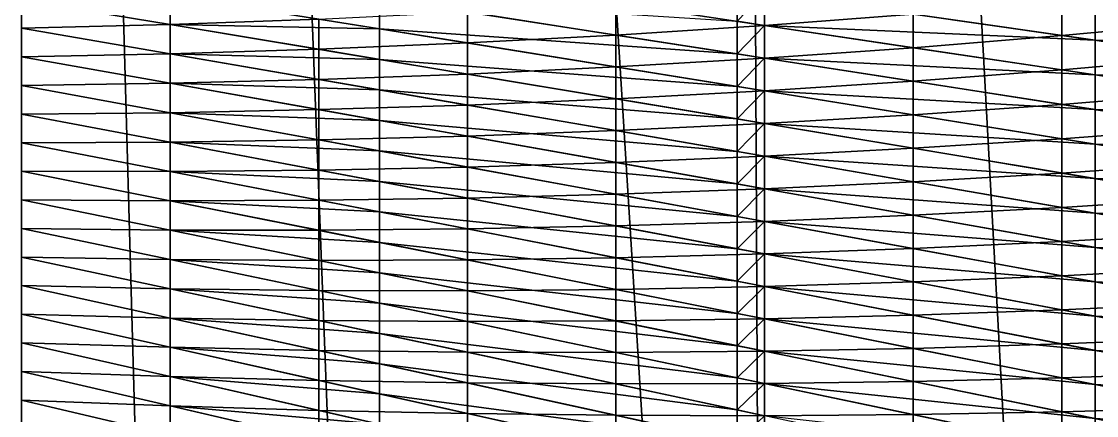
# Model space of a CAD drawing. Header units: metres. Extents: x -3 to 177, y -14 to 14.
# Drawn here: x -3.2 to -0.307, y -3.827 to -2.766 of the extents above; entities that cross this region are included whole.
import ezdxf

# ---------------------------------------------------------------- set-up
doc = ezdxf.new("R2010")
doc.units = ezdxf.units.M
doc.layers.add('AFT_PEAK', color=7, linetype='Continuous', true_color=0x74a6a7)
doc.layers.add('HULL', color=7, linetype='Continuous', true_color=0x528ba5)

msp = doc.modelspace()

# ---------------------------------------------------------------- linework, layer by layer
at = {"layer": 'AFT_PEAK'}
for points in [[(-0.3102, 8.3839, 14.8375), (0.5375, -8.7555, 14.823), (0.5375, 8.7555, 14.823)], [(-1.2, 7.9762, 14.8534), (-0.3102, -8.3839, 14.8375), (-0.3102, 8.3839, 14.8375)], [(-0.3102, 8.3839, 14.8375), (-0.3102, -8.3839, 14.8375), (0.5375, -8.7555, 14.823)], [(-1.2735, 7.9426, 14.8547), (-1.2, -7.9762, 14.8534), (-1.2, 7.9762, 14.8534)], [(-1.2, 7.9762, 14.8534), (-1.2, -7.9762, 14.8534), (-0.3102, -8.3839, 14.8375)], [(-2.2367, 7.5013, 14.8718), (-1.2735, -7.9426, 14.8547), (-1.2735, 7.9426, 14.8547)], [(-1.2735, 7.9426, 14.8547), (-1.2735, -7.9426, 14.8547), (-1.2, -7.9762, 14.8534)], [(-2.8, 7.2432, 14.8819), (-2.2367, -7.5013, 14.8718), (-2.2367, 7.5013, 14.8718)], [(-2.2367, 7.5013, 14.8718), (-2.2367, -7.5013, 14.8718), (-1.2735, -7.9426, 14.8547)], [(-3.2, 7.06, 14.889), (-2.8, -7.2432, 14.8819), (-2.8, 7.2432, 14.8819)], [(-2.8, 7.2432, 14.8819), (-2.8, -7.2432, 14.8819), (-2.2367, -7.5013, 14.8718)], [(-3.2, 7.06, 14.889), (-3.2, -7.06, 14.889), (-2.8, -7.2432, 14.8819)], [(-3.2, -7.0425, 14.8101), (-3.2, -7.06, 14.889), (-3.2, 7.06, 14.889)], [(-3.2, -7.0425, 14.8101), (-3.2, 7.06, 14.889), (-3.2, 7.0425, 14.8101)], [(-3.2, -7.0425, 14.8101), (-3.2, 7.0425, 14.8101), (-3.2, 7.025, 14.7312)], [(-3.2, -7.025, 14.7312), (-3.2, -7.0425, 14.8101), (-3.2, 7.025, 14.7312)], [(-3.2, -7.025, 14.7312), (-3.2, 7.025, 14.7312), (-3.2, 7.0075, 14.6523)], [(-3.2, -7.025, 14.7312), (-3.2, 7.0075, 14.6523), (-3.2, 6.9901, 14.5734)], [(-3.2, -7.025, 14.7312), (-3.2, 6.9901, 14.5734), (-3.2, 6.9726, 14.4945)], [(-3.2, -7.025, 14.7312), (-3.2, 6.9726, 14.4945), (-3.2, 6.9551, 14.4156)], [(-3.2, -7.025, 14.7312), (-3.2, 6.9551, 14.4156), (-3.2, 6.9376, 14.3367)], [(-3.2, -6.8289, 13.8642), (-3.2, -7.025, 14.7312), (-3.2, 6.9376, 14.3367)], [(-3.2, -6.8093, 13.7859), (-3.2, -6.8289, 13.8642), (-3.2, 6.9376, 14.3367)], [(-3.2, -6.5557, 12.8508), (-3.2, -6.8093, 13.7859), (-3.2, 6.9376, 14.3367)], [(-3.2, -6.5557, 12.8508), (-3.2, 6.9376, 14.3367), (-3.2, 6.2422, 12.019)], [(-3.2, 6.2422, 12.019), (-3.2, -0.7272, 9.0124), (-3.2, -5.5467, 10.9327)], [(-3.2, -5.5467, 10.9327), (-3.2, -6.5557, 12.8508), (-3.2, 6.2422, 12.019)], [(-3.2, -0.7272, 9.0124), (-3.2, -3.7851, 9.6874), (-3.2, -3.8621, 9.712)], [(-3.2, -0.7272, 9.0124), (-3.2, -3.7081, 9.6629), (-3.2, -3.7851, 9.6874)], [(-3.2, -0.7272, 9.0124), (-3.2, -3.6311, 9.6383), (-3.2, -3.7081, 9.6629)], [(-3.2, -0.7272, 9.0124), (-3.2, -3.5541, 9.6138), (-3.2, -3.6311, 9.6383)], [(-3.2, -0.7272, 9.0124), (-3.2, -3.4771, 9.5892), (-3.2, -3.5541, 9.6138)], [(-3.2, -0.7272, 9.0124), (-3.2, -3.4001, 9.5646), (-3.2, -3.4771, 9.5892)], [(-3.2, -0.7272, 9.0124), (-3.2, -3.3231, 9.5401), (-3.2, -3.4001, 9.5646)], [(-3.2, -0.7272, 9.0124), (-3.2, -3.2461, 9.5155), (-3.2, -3.3231, 9.5401)], [(-3.2, -0.7272, 9.0124), (-3.2, -3.1692, 9.491), (-3.2, -3.2461, 9.5155)], [(-3.2, -0.7272, 9.0124), (-3.2, -3.0922, 9.4664), (-3.2, -3.1692, 9.491)], [(-3.2, -0.7272, 9.0124), (-3.2, -3.0152, 9.4418), (-3.2, -3.0922, 9.4664)], [(-3.2, -0.7272, 9.0124), (-3.2, -2.9382, 9.4173), (-3.2, -3.0152, 9.4418)], [(-3.2, -0.7272, 9.0124), (-3.2, -2.8612, 9.3927), (-3.2, -2.9382, 9.4173)], [(-3.2, -0.7272, 9.0124), (-3.2, -2.7842, 9.3682), (-3.2, -2.8612, 9.3927)], [(-3.2, -0.7272, 9.0124), (-3.2, -2.7072, 9.3436), (-3.2, -2.7842, 9.3682)], [(-3.2, -0.7272, 9.0124), (-3.2, -3.8621, 9.712), (-3.2, -5.5467, 10.9327)], [(-1.2735, -2.7654, 8.7453), (-1.2, -2.6881, 8.7092), (-1.2, -2.7764, 8.7253)], [(-1.2, -2.7764, 8.7253), (-1.2, -2.6881, 8.7092), (-0.3102, -2.8166, 8.4706)], [(-1.2, -2.6881, 8.7092), (-0.3102, -2.7234, 8.4583), (-0.3102, -2.8166, 8.4706)], [(-3.2, -2.7072, 9.3436), (-2.8, -2.6947, 9.2072), (-2.8, -2.7739, 9.2304)], [(-3.2, -2.7842, 9.3682), (-3.2, -2.7072, 9.3436), (-2.8, -2.7739, 9.2304)], [(-2.8, -2.7739, 9.2304), (-2.8, -2.6947, 9.2072), (-2.2367, -2.7855, 9.0498)], [(-2.8, -2.6947, 9.2072), (-2.2367, -2.7032, 9.0285), (-2.2367, -2.7855, 9.0498)], [(-2.2367, -2.7855, 9.0498), (-2.2367, -2.7032, 9.0285), (-1.2735, -2.8531, 8.7625)], [(-2.2367, -2.7032, 9.0285), (-1.2735, -2.7654, 8.7453), (-1.2735, -2.8531, 8.7625)], [(-0.3102, -2.8166, 8.4706), (-0.3102, -2.7234, 8.4583), (0.5375, -2.8283, 8.2611)], [(-0.3102, -2.7234, 8.4583), (0.5375, -2.7312, 8.2495), (0.5375, -2.8283, 8.2611)], [(-3.2, -2.7842, 9.3682), (-2.8, -2.7739, 9.2304), (-2.8, -2.8531, 9.2537)], [(-2.8, -2.8531, 9.2537), (-2.8, -2.7739, 9.2304), (-2.2367, -2.8678, 9.071)], [(-2.8, -2.7739, 9.2304), (-2.2367, -2.7855, 9.0498), (-2.2367, -2.8678, 9.071)], [(-1.2735, -2.8531, 8.7625), (-1.2735, -2.7654, 8.7453), (-1.2, -2.7764, 8.7253)], [(-1.2735, -2.8531, 8.7625), (-1.2, -2.7764, 8.7253), (-1.2, -2.8645, 8.7422)], [(-1.2, -2.8645, 8.7422), (-1.2, -2.7764, 8.7253), (-0.3102, -2.9099, 8.483)], [(-1.2, -2.7764, 8.7253), (-0.3102, -2.8166, 8.4706), (-0.3102, -2.9099, 8.483)], [(-3.2, -2.8612, 9.3927), (-3.2, -2.7842, 9.3682), (-2.8, -2.8531, 9.2537)], [(-2.2367, -2.8678, 9.071), (-2.2367, -2.7855, 9.0498), (-1.2735, -2.9407, 8.7805)], [(-2.2367, -2.7855, 9.0498), (-1.2735, -2.8531, 8.7625), (-1.2735, -2.9407, 8.7805)], [(-0.3102, -2.9099, 8.483), (-0.3102, -2.8166, 8.4706), (0.5375, -2.9254, 8.2729)], [(-0.3102, -2.8166, 8.4706), (0.5375, -2.8283, 8.2611), (0.5375, -2.9254, 8.2729)], [(-3.2, -2.8612, 9.3927), (-2.8, -2.8531, 9.2537), (-2.8, -2.9322, 9.2772)], [(-3.2, -2.9382, 9.4173), (-3.2, -2.8612, 9.3927), (-2.8, -2.9322, 9.2772)], [(-2.8, -2.9322, 9.2772), (-2.8, -2.8531, 9.2537), (-2.2367, -2.9501, 9.0925)], [(-2.8, -2.8531, 9.2537), (-2.2367, -2.8678, 9.071), (-2.2367, -2.9501, 9.0925)], [(-1.2735, -2.9407, 8.7805), (-1.2735, -2.8531, 8.7625), (-1.2, -2.8645, 8.7422)], [(-2.2367, -2.9501, 9.0925), (-2.2367, -2.8678, 9.071), (-1.2735, -3.0284, 8.7984)], [(-2.2367, -2.8678, 9.071), (-1.2735, -2.9407, 8.7805), (-1.2735, -3.0284, 8.7984)], [(-1.2735, -2.9407, 8.7805), (-1.2, -2.8645, 8.7422), (-1.2, -2.9526, 8.7599)], [(-1.2, -2.9526, 8.7599), (-1.2, -2.8645, 8.7422), (-0.3102, -3.003, 8.4965)], [(-1.2, -2.8645, 8.7422), (-0.3102, -2.9099, 8.483), (-0.3102, -3.003, 8.4965)], [(-0.3102, -3.003, 8.4965), (-0.3102, -2.9099, 8.483), (0.5375, -3.0225, 8.2847)], [(-0.3102, -2.9099, 8.483), (0.5375, -2.9254, 8.2729), (0.5375, -3.0225, 8.2847)], [(-3.2, -2.9382, 9.4173), (-2.8, -2.9322, 9.2772), (-2.8, -3.0114, 9.3007)], [(-3.2, -3.0152, 9.4418), (-3.2, -2.9382, 9.4173), (-2.8, -3.0114, 9.3007)], [(-2.8, -3.0114, 9.3007), (-2.8, -2.9322, 9.2772), (-2.2367, -3.0323, 9.1146)], [(-2.8, -2.9322, 9.2772), (-2.2367, -2.9501, 9.0925), (-2.2367, -3.0323, 9.1146)], [(-2.2367, -3.0323, 9.1146), (-2.2367, -2.9501, 9.0925), (-1.2735, -3.1159, 8.8168)], [(-2.2367, -2.9501, 9.0925), (-1.2735, -3.0284, 8.7984), (-1.2735, -3.1159, 8.8168)], [(-1.2735, -3.0284, 8.7984), (-1.2735, -2.9407, 8.7805), (-1.2, -2.9526, 8.7599)], [(-1.2735, -3.0284, 8.7984), (-1.2, -2.9526, 8.7599), (-1.2, -3.0406, 8.7776)], [(-1.2, -3.0406, 8.7776), (-1.2, -2.9526, 8.7599), (-0.3102, -3.096, 8.5112)], [(-1.2, -2.9526, 8.7599), (-0.3102, -3.003, 8.4965), (-0.3102, -3.096, 8.5112)], [(-0.3102, -3.096, 8.5112), (-0.3102, -3.003, 8.4965), (0.5375, -3.1195, 8.2977)], [(-0.3102, -3.003, 8.4965), (0.5375, -3.0225, 8.2847), (0.5375, -3.1195, 8.2977)], [(-3.2, -3.0152, 9.4418), (-2.8, -3.0114, 9.3007), (-2.8, -3.0905, 9.3243)], [(-3.2, -3.0922, 9.4664), (-3.2, -3.0152, 9.4418), (-2.8, -3.0905, 9.3243)], [(-2.8, -3.0905, 9.3243), (-2.8, -3.0114, 9.3007), (-2.2367, -3.1144, 9.1366)], [(-2.8, -3.0114, 9.3007), (-2.2367, -3.0323, 9.1146), (-2.2367, -3.1144, 9.1366)], [(-2.2367, -3.1144, 9.1366), (-2.2367, -3.0323, 9.1146), (-1.2735, -3.2033, 8.8364)], [(-2.2367, -3.0323, 9.1146), (-1.2735, -3.1159, 8.8168), (-1.2735, -3.2033, 8.8364)], [(-1.2735, -3.1159, 8.8168), (-1.2735, -3.0284, 8.7984), (-1.2, -3.0406, 8.7776)], [(-1.2735, -3.1159, 8.8168), (-1.2, -3.0406, 8.7776), (-1.2, -3.1286, 8.7958)], [(-1.2, -3.1286, 8.7958), (-1.2, -3.0406, 8.7776), (-0.3102, -3.1889, 8.5258)], [(-1.2, -3.0406, 8.7776), (-0.3102, -3.096, 8.5112), (-0.3102, -3.1889, 8.5258)], [(-3.2, -3.0922, 9.4664), (-2.8, -3.0905, 9.3243), (-2.8, -3.1696, 9.3482)], [(-3.2, -3.1692, 9.491), (-3.2, -3.0922, 9.4664), (-2.8, -3.1696, 9.3482)], [(-2.8, -3.1696, 9.3482), (-2.8, -3.0905, 9.3243), (-2.2367, -3.1966, 9.1588)], [(-2.8, -3.0905, 9.3243), (-2.2367, -3.1144, 9.1366), (-2.2367, -3.1966, 9.1588)], [(-2.2367, -3.1966, 9.1588), (-2.2367, -3.1144, 9.1366), (-1.2735, -3.2907, 8.856)], [(-2.2367, -3.1144, 9.1366), (-1.2735, -3.2033, 8.8364), (-1.2735, -3.2907, 8.856)], [(-1.2735, -3.2033, 8.8364), (-1.2735, -3.1159, 8.8168), (-1.2, -3.1286, 8.7958)], [(-0.3102, -3.1889, 8.5258), (-0.3102, -3.096, 8.5112), (0.5375, -3.2163, 8.3119)], [(-0.3102, -3.096, 8.5112), (0.5375, -3.1195, 8.2977), (0.5375, -3.2163, 8.3119)], [(-1.2735, -3.2033, 8.8364), (-1.2, -3.1286, 8.7958), (-1.2, -3.2163, 8.8152)], [(-1.2, -3.2163, 8.8152), (-1.2, -3.1286, 8.7958), (-0.3102, -3.2818, 8.5411)], [(-1.2, -3.1286, 8.7958), (-0.3102, -3.1889, 8.5258), (-0.3102, -3.2818, 8.5411)], [(-3.2, -3.2461, 9.5155), (-3.2, -3.1692, 9.491), (-2.8, -3.2487, 9.372)], [(-3.2, -3.1692, 9.491), (-2.8, -3.1696, 9.3482), (-2.8, -3.2487, 9.372)], [(-2.8, -3.2487, 9.372), (-2.8, -3.1696, 9.3482), (-2.2367, -3.2786, 9.1817)], [(-2.8, -3.1696, 9.3482), (-2.2367, -3.1966, 9.1588), (-2.2367, -3.2786, 9.1817)], [(-2.2367, -3.2786, 9.1817), (-2.2367, -3.1966, 9.1588), (-1.2735, -3.378, 8.8757)], [(-2.2367, -3.1966, 9.1588), (-1.2735, -3.2907, 8.856), (-1.2735, -3.378, 8.8757)], [(-1.2735, -3.2907, 8.856), (-1.2735, -3.2033, 8.8364), (-1.2, -3.2163, 8.8152)], [(-0.3102, -3.2818, 8.5411), (-0.3102, -3.1889, 8.5258), (0.5375, -3.313, 8.3262)], [(-0.3102, -3.1889, 8.5258), (0.5375, -3.2163, 8.3119), (0.5375, -3.313, 8.3262)], [(-1.2735, -3.2907, 8.856), (-1.2, -3.2163, 8.8152), (-1.2, -3.3041, 8.8346)], [(-1.2, -3.3041, 8.8346), (-1.2, -3.2163, 8.8152), (-0.3102, -3.3744, 8.5582)], [(-1.2, -3.2163, 8.8152), (-0.3102, -3.2818, 8.5411), (-0.3102, -3.3744, 8.5582)], [(-3.2, -3.3231, 9.5401), (-3.2, -3.2461, 9.5155), (-2.8, -3.3277, 9.3962)], [(-3.2, -3.2461, 9.5155), (-2.8, -3.2487, 9.372), (-2.8, -3.3277, 9.3962)], [(-2.8, -3.3277, 9.3962), (-2.8, -3.2487, 9.372), (-2.2367, -3.3607, 9.2046)], [(-2.8, -3.2487, 9.372), (-2.2367, -3.2786, 9.1817), (-2.2367, -3.3607, 9.2046)], [(-2.2367, -3.3607, 9.2046), (-2.2367, -3.2786, 9.1817), (-1.2735, -3.4651, 8.897)], [(-2.2367, -3.2786, 9.1817), (-1.2735, -3.378, 8.8757), (-1.2735, -3.4651, 8.897)], [(-1.2735, -3.378, 8.8757), (-1.2735, -3.2907, 8.856), (-1.2, -3.3041, 8.8346)], [(-0.3102, -3.3744, 8.5582), (-0.3102, -3.2818, 8.5411), (0.5375, -3.4097, 8.3412)], [(-0.3102, -3.2818, 8.5411), (0.5375, -3.313, 8.3262), (0.5375, -3.4097, 8.3412)], [(-3.2, -3.4001, 9.5646), (-3.2, -3.3231, 9.5401), (-2.8, -3.4067, 9.4204)], [(-3.2, -3.3231, 9.5401), (-2.8, -3.3277, 9.3962), (-2.8, -3.4067, 9.4204)], [(-1.2735, -3.378, 8.8757), (-1.2, -3.3041, 8.8346), (-1.2, -3.3919, 8.8541)], [(-1.2, -3.3919, 8.8541), (-1.2, -3.3041, 8.8346), (-0.3102, -3.4669, 8.5754)], [(-1.2, -3.3041, 8.8346), (-0.3102, -3.3744, 8.5582), (-0.3102, -3.4669, 8.5754)], [(-2.8, -3.4067, 9.4204), (-2.8, -3.3277, 9.3962), (-2.2367, -3.4425, 9.2283)], [(-2.8, -3.3277, 9.3962), (-2.2367, -3.3607, 9.2046), (-2.2367, -3.4425, 9.2283)], [(-2.2367, -3.4425, 9.2283), (-2.2367, -3.3607, 9.2046), (-1.2735, -3.5522, 8.9182)], [(-2.2367, -3.3607, 9.2046), (-1.2735, -3.4651, 8.897), (-1.2735, -3.5522, 8.9182)], [(-1.2735, -3.4651, 8.897), (-1.2735, -3.378, 8.8757), (-1.2, -3.3919, 8.8541)], [(-0.3102, -3.4669, 8.5754), (-0.3102, -3.3744, 8.5582), (0.5375, -3.5061, 8.358)], [(-0.3102, -3.3744, 8.5582), (0.5375, -3.4097, 8.3412), (0.5375, -3.5061, 8.358)], [(-3.2, -3.4771, 9.5892), (-3.2, -3.4001, 9.5646), (-2.8, -3.4855, 9.4452)], [(-3.2, -3.4001, 9.5646), (-2.8, -3.4067, 9.4204), (-2.8, -3.4855, 9.4452)], [(-2.8, -3.4855, 9.4452), (-2.8, -3.4067, 9.4204), (-2.2367, -3.5244, 9.2519)], [(-2.8, -3.4067, 9.4204), (-2.2367, -3.4425, 9.2283), (-2.2367, -3.5244, 9.2519)], [(-1.2735, -3.4651, 8.897), (-1.2, -3.3919, 8.8541), (-1.2, -3.4793, 8.8753)], [(-1.2, -3.4793, 8.8753), (-1.2, -3.3919, 8.8541), (-0.3102, -3.5595, 8.5927)], [(-1.2, -3.3919, 8.8541), (-0.3102, -3.4669, 8.5754), (-0.3102, -3.5595, 8.5927)], [(-2.2367, -3.5244, 9.2519), (-2.2367, -3.4425, 9.2283), (-1.2735, -3.6389, 8.941)], [(-2.2367, -3.4425, 9.2283), (-1.2735, -3.5522, 8.9182), (-1.2735, -3.6389, 8.941)], [(-1.2735, -3.5522, 8.9182), (-1.2735, -3.4651, 8.897), (-1.2, -3.4793, 8.8753)], [(-0.3102, -3.5595, 8.5927), (-0.3102, -3.4669, 8.5754), (0.5375, -3.6024, 8.3751)], [(-0.3102, -3.4669, 8.5754), (0.5375, -3.5061, 8.358), (0.5375, -3.6024, 8.3751)], [(-3.2, -3.5541, 9.6138), (-3.2, -3.4771, 9.5892), (-2.8, -3.5644, 9.4701)], [(-3.2, -3.4771, 9.5892), (-2.8, -3.4855, 9.4452), (-2.8, -3.5644, 9.4701)], [(-2.8, -3.5644, 9.4701), (-2.8, -3.4855, 9.4452), (-2.2367, -3.6058, 9.2771)], [(-2.8, -3.4855, 9.4452), (-2.2367, -3.5244, 9.2519), (-2.2367, -3.6058, 9.2771)], [(-1.2735, -3.5522, 8.9182), (-1.2, -3.4793, 8.8753), (-1.2, -3.5668, 8.8964)], [(-1.2, -3.5668, 8.8964), (-1.2, -3.4793, 8.8753), (-0.3102, -3.6516, 8.6123)], [(-1.2, -3.4793, 8.8753), (-0.3102, -3.5595, 8.5927), (-0.3102, -3.6516, 8.6123)], [(-2.2367, -3.6058, 9.2771), (-2.2367, -3.5244, 9.2519), (-1.2735, -3.7256, 8.9638)], [(-2.2367, -3.5244, 9.2519), (-1.2735, -3.6389, 8.941), (-1.2735, -3.7256, 8.9638)], [(-3.2, -3.6311, 9.6383), (-3.2, -3.5541, 9.6138), (-2.8, -3.6432, 9.495)], [(-3.2, -3.5541, 9.6138), (-2.8, -3.5644, 9.4701), (-2.8, -3.6432, 9.495)], [(-1.2735, -3.6389, 8.941), (-1.2735, -3.5522, 8.9182), (-1.2, -3.5668, 8.8964)], [(-2.8, -3.6432, 9.495), (-2.8, -3.5644, 9.4701), (-2.2367, -3.6873, 9.3024)], [(-2.8, -3.5644, 9.4701), (-2.2367, -3.6058, 9.2771), (-2.2367, -3.6873, 9.3024)], [(-1.2735, -3.6389, 8.941), (-1.2, -3.5668, 8.8964), (-1.2, -3.6539, 8.9191)], [(-1.2, -3.6539, 8.9191), (-1.2, -3.5668, 8.8964), (-0.3102, -3.7437, 8.6319)], [(-1.2, -3.5668, 8.8964), (-0.3102, -3.6516, 8.6123), (-0.3102, -3.7437, 8.6319)], [(-0.3102, -3.6516, 8.6123), (-0.3102, -3.5595, 8.5927), (0.5375, -3.6987, 8.3923)], [(-0.3102, -3.5595, 8.5927), (0.5375, -3.6024, 8.3751), (0.5375, -3.6987, 8.3923)], [(-2.2367, -3.6873, 9.3024), (-2.2367, -3.6058, 9.2771), (-1.2735, -3.8116, 8.9896)], [(-2.2367, -3.6058, 9.2771), (-1.2735, -3.7256, 8.9638), (-1.2735, -3.8116, 8.9896)], [(-3.2, -3.7081, 9.6629), (-3.2, -3.6311, 9.6383), (-2.8, -3.722, 9.5198)], [(-3.2, -3.6311, 9.6383), (-2.8, -3.6432, 9.495), (-2.8, -3.722, 9.5198)], [(-2.8, -3.722, 9.5198), (-2.8, -3.6432, 9.495), (-2.2367, -3.7687, 9.3277)], [(-2.8, -3.6432, 9.495), (-2.2367, -3.6873, 9.3024), (-2.2367, -3.7687, 9.3277)], [(-1.2735, -3.7256, 8.9638), (-1.2735, -3.6389, 8.941), (-1.2, -3.6539, 8.9191)], [(-1.2735, -3.7256, 8.9638), (-1.2, -3.6539, 8.9191), (-1.2, -3.741, 8.9418)], [(-1.2, -3.741, 8.9418), (-1.2, -3.6539, 8.9191), (-0.3102, -3.8353, 8.6537)], [(-1.2, -3.6539, 8.9191), (-0.3102, -3.7437, 8.6319), (-0.3102, -3.8353, 8.6537)], [(-0.3102, -3.7437, 8.6319), (-0.3102, -3.6516, 8.6123), (0.5375, -3.7946, 8.4118)], [(-0.3102, -3.6516, 8.6123), (0.5375, -3.6987, 8.3923), (0.5375, -3.7946, 8.4118)], [(-2.2367, -3.7687, 9.3277), (-2.2367, -3.6873, 9.3024), (-1.2735, -3.8974, 9.0156)], [(-2.2367, -3.6873, 9.3024), (-1.2735, -3.8116, 8.9896), (-1.2735, -3.8974, 9.0156)], [(-3.2, -3.7851, 9.6874), (-3.2, -3.7081, 9.6629), (-2.8, -3.8009, 9.5447)], [(-3.2, -3.7081, 9.6629), (-2.8, -3.722, 9.5198), (-2.8, -3.8009, 9.5447)], [(-2.8, -3.8009, 9.5447), (-2.8, -3.722, 9.5198), (-2.2367, -3.8501, 9.353)], [(-2.8, -3.722, 9.5198), (-2.2367, -3.7687, 9.3277), (-2.2367, -3.8501, 9.353)], [(-1.2735, -3.8116, 8.9896), (-1.2735, -3.7256, 8.9638), (-1.2, -3.741, 8.9418)], [(-1.2735, -3.8116, 8.9896), (-1.2, -3.741, 8.9418), (-1.2, -3.8273, 8.9676)], [(-1.2, -3.8273, 8.9676), (-1.2, -3.741, 8.9418), (-0.3102, -3.9269, 8.6757)], [(-1.2, -3.741, 8.9418), (-0.3102, -3.8353, 8.6537), (-0.3102, -3.9269, 8.6757)], [(-0.3102, -3.8353, 8.6537), (-0.3102, -3.7437, 8.6319), (0.5375, -3.8905, 8.4312)], [(-0.3102, -3.7437, 8.6319), (0.5375, -3.7946, 8.4118), (0.5375, -3.8905, 8.4312)], [(-3.2, -3.8621, 9.712), (-3.2, -3.7851, 9.6874), (-2.8, -3.8795, 9.5701)], [(-3.2, -3.7851, 9.6874), (-2.8, -3.8009, 9.5447), (-2.8, -3.8795, 9.5701)], [(-2.2367, -3.8501, 9.353), (-2.2367, -3.7687, 9.3277), (-1.2735, -3.9833, 9.0417)], [(-2.2367, -3.7687, 9.3277), (-1.2735, -3.8974, 9.0156), (-1.2735, -3.9833, 9.0417)], [(-2.8, -3.8795, 9.5701), (-2.8, -3.8009, 9.5447), (-2.2367, -3.9316, 9.3783)], [(-2.8, -3.8009, 9.5447), (-2.2367, -3.8501, 9.353), (-2.2367, -3.9316, 9.3783)], [(-1.2735, -3.8974, 9.0156), (-1.2735, -3.8116, 8.9896), (-1.2, -3.8273, 8.9676)]]:
    msp.add_3dface(points, dxfattribs=at)
at = {"layer": 'HULL'}
for points in [[(-3.2, -7.0425, 14.8101), (-3.2, -7.06, 14.889), (-3.2, 7.06, 14.889)], [(-3.2, -7.0425, 14.8101), (-3.2, 7.06, 14.889), (-3.2, 7.0425, 14.8101)], [(-3.2, -7.0425, 14.8101), (-3.2, 7.0425, 14.8101), (-3.2, 7.025, 14.7312)], [(-3.2, -7.025, 14.7312), (-3.2, -7.0425, 14.8101), (-3.2, 7.025, 14.7312)], [(-3.2, -7.025, 14.7312), (-3.2, 7.025, 14.7312), (-3.2, 7.0075, 14.6523)], [(-3.2, -7.025, 14.7312), (-3.2, 7.0075, 14.6523), (-3.2, 6.9901, 14.5734)], [(-3.2, -7.025, 14.7312), (-3.2, 6.9901, 14.5734), (-3.2, 6.9726, 14.4945)], [(-3.2, -7.025, 14.7312), (-3.2, 6.9726, 14.4945), (-3.2, 6.9551, 14.4156)], [(-3.2, -7.025, 14.7312), (-3.2, 6.9551, 14.4156), (-3.2, 6.9376, 14.3367)], [(-3.2, -6.8289, 13.8642), (-3.2, -7.025, 14.7312), (-3.2, 6.9376, 14.3367)], [(-3.2, -6.8093, 13.7859), (-3.2, -6.8289, 13.8642), (-3.2, 6.9376, 14.3367)], [(-3.2, -6.5557, 12.8508), (-3.2, -6.8093, 13.7859), (-3.2, 6.9376, 14.3367)], [(-3.2, -6.5557, 12.8508), (-3.2, 6.9376, 14.3367), (-3.2, 6.2422, 12.019)], [(-3.2, 6.2422, 12.019), (-3.2, -0.7272, 9.0124), (-3.2, -5.5467, 10.9327)], [(-3.2, -5.5467, 10.9327), (-3.2, -6.5557, 12.8508), (-3.2, 6.2422, 12.019)], [(-3.2, -0.7272, 9.0124), (-3.2, -3.7851, 9.6874), (-3.2, -3.8621, 9.712)], [(-3.2, -0.7272, 9.0124), (-3.2, -3.7081, 9.6629), (-3.2, -3.7851, 9.6874)], [(-3.2, -0.7272, 9.0124), (-3.2, -3.6311, 9.6383), (-3.2, -3.7081, 9.6629)], [(-3.2, -0.7272, 9.0124), (-3.2, -3.5541, 9.6138), (-3.2, -3.6311, 9.6383)], [(-3.2, -0.7272, 9.0124), (-3.2, -3.4771, 9.5892), (-3.2, -3.5541, 9.6138)], [(-3.2, -0.7272, 9.0124), (-3.2, -3.4001, 9.5646), (-3.2, -3.4771, 9.5892)], [(-3.2, -0.7272, 9.0124), (-3.2, -3.3231, 9.5401), (-3.2, -3.4001, 9.5646)], [(-3.2, -0.7272, 9.0124), (-3.2, -3.2461, 9.5155), (-3.2, -3.3231, 9.5401)], [(-3.2, -0.7272, 9.0124), (-3.2, -3.1692, 9.491), (-3.2, -3.2461, 9.5155)], [(-3.2, -0.7272, 9.0124), (-3.2, -3.0922, 9.4664), (-3.2, -3.1692, 9.491)], [(-3.2, -0.7272, 9.0124), (-3.2, -3.0152, 9.4418), (-3.2, -3.0922, 9.4664)], [(-3.2, -0.7272, 9.0124), (-3.2, -2.9382, 9.4173), (-3.2, -3.0152, 9.4418)], [(-3.2, -0.7272, 9.0124), (-3.2, -2.8612, 9.3927), (-3.2, -2.9382, 9.4173)], [(-3.2, -0.7272, 9.0124), (-3.2, -2.7842, 9.3682), (-3.2, -2.8612, 9.3927)], [(-3.2, -0.7272, 9.0124), (-3.2, -2.7072, 9.3436), (-3.2, -2.7842, 9.3682)], [(-3.2, -0.7272, 9.0124), (-3.2, -3.8621, 9.712), (-3.2, -5.5467, 10.9327)], [(-1.6, -2.7164, 8.8342), (-1.2, -2.6881, 8.7092), (-1.2, -2.7764, 8.7253)], [(-1.2, -2.7764, 8.7253), (-1.2, -2.6881, 8.7092), (-0.8, -2.7459, 8.602)], [(-0.4, -2.7109, 8.482), (0, -2.6714, 8.3655), (0, -2.7664, 8.3765)], [(-3.2, -2.7072, 9.3436), (-2.8, -2.6947, 9.2072), (-2.8, -2.7739, 9.2304)], [(-3.2, -2.7842, 9.3682), (-3.2, -2.7072, 9.3436), (-2.8, -2.7739, 9.2304)], [(-2.8, -2.7739, 9.2304), (-2.8, -2.6947, 9.2072), (-2.4, -2.7592, 9.0954)], [(-2, -2.74, 8.9631), (-1.6, -2.7164, 8.8342), (-1.6, -2.8023, 8.8527)], [(-1.6, -2.8023, 8.8527), (-1.6, -2.7164, 8.8342), (-1.2, -2.7764, 8.7253)], [(-0.8, -2.7459, 8.602), (-0.4, -2.7109, 8.482), (-0.4, -2.8037, 8.4947)], [(-0.4, -2.8037, 8.4947), (-0.4, -2.7109, 8.482), (0, -2.7664, 8.3765)], [(-2.4, -2.7592, 9.0954), (-2, -2.74, 8.9631), (-2, -2.8236, 8.9836)], [(-2, -2.8236, 8.9836), (-2, -2.74, 8.9631), (-1.6, -2.8023, 8.8527)], [(-1.2, -2.7764, 8.7253), (-0.8, -2.7459, 8.602), (-0.8, -2.8364, 8.6163)], [(-0.8, -2.8364, 8.6163), (-0.8, -2.7459, 8.602), (-0.4, -2.8037, 8.4947)], [(-3.2, -2.7842, 9.3682), (-2.8, -2.7739, 9.2304), (-2.8, -2.8531, 9.2537)], [(-2.8, -2.7739, 9.2304), (-2.4, -2.7592, 9.0954), (-2.4, -2.8406, 9.1172)], [(-2.8, -2.8531, 9.2537), (-2.8, -2.7739, 9.2304), (-2.4, -2.8406, 9.1172)], [(-2.4, -2.8406, 9.1172), (-2.4, -2.7592, 9.0954), (-2, -2.8236, 8.9836)], [(-1.6, -2.8023, 8.8527), (-1.2, -2.7764, 8.7253), (-1.2, -2.8645, 8.7422)], [(-1.2, -2.8645, 8.7422), (-1.2, -2.7764, 8.7253), (-0.8, -2.8364, 8.6163)], [(-0.4, -2.8037, 8.4947), (0, -2.7664, 8.3765), (0, -2.8614, 8.3875)], [(-3.2, -2.8612, 9.3927), (-3.2, -2.7842, 9.3682), (-2.8, -2.8531, 9.2537)], [(-2, -2.8236, 8.9836), (-1.6, -2.8023, 8.8527), (-1.6, -2.8881, 8.8717)], [(-1.6, -2.8881, 8.8717), (-1.6, -2.8023, 8.8527), (-1.2, -2.8645, 8.7422)], [(-0.8, -2.8364, 8.6163), (-0.4, -2.8037, 8.4947), (-0.4, -2.8964, 8.5074)], [(-0.4, -2.8964, 8.5074), (-0.4, -2.8037, 8.4947), (0, -2.8614, 8.3875)], [(-2.4, -2.8406, 9.1172), (-2, -2.8236, 8.9836), (-2, -2.9073, 9.004)], [(-2, -2.9073, 9.004), (-2, -2.8236, 8.9836), (-1.6, -2.8881, 8.8717)], [(-3.2, -2.8612, 9.3927), (-2.8, -2.8531, 9.2537), (-2.8, -2.9322, 9.2772)], [(-3.2, -2.9382, 9.4173), (-3.2, -2.8612, 9.3927), (-2.8, -2.9322, 9.2772)], [(-2.8, -2.8531, 9.2537), (-2.4, -2.8406, 9.1172), (-2.4, -2.922, 9.1392)], [(-2.8, -2.9322, 9.2772), (-2.8, -2.8531, 9.2537), (-2.4, -2.922, 9.1392)], [(-2.4, -2.922, 9.1392), (-2.4, -2.8406, 9.1172), (-2, -2.9073, 9.004)], [(-1.2, -2.8645, 8.7422), (-0.8, -2.8364, 8.6163), (-0.8, -2.9268, 8.6318)], [(-0.8, -2.9268, 8.6318), (-0.8, -2.8364, 8.6163), (-0.4, -2.8964, 8.5074)], [(-0.4, -2.8964, 8.5074), (0, -2.8614, 8.3875), (0, -2.9565, 8.3985)], [(-2, -2.9073, 9.004), (-1.6, -2.8881, 8.8717), (-1.6, -2.9739, 8.8908)], [(-1.6, -2.8881, 8.8717), (-1.2, -2.8645, 8.7422), (-1.2, -2.9526, 8.7599)], [(-1.6, -2.9739, 8.8908), (-1.6, -2.8881, 8.8717), (-1.2, -2.9526, 8.7599)], [(-1.2, -2.9526, 8.7599), (-1.2, -2.8645, 8.7422), (-0.8, -2.9268, 8.6318)], [(-2.8, -2.9322, 9.2772), (-2.4, -2.922, 9.1392), (-2.4, -3.0033, 9.1617)], [(-2.4, -2.922, 9.1392), (-2, -2.9073, 9.004), (-2, -2.9908, 9.0247)], [(-2.4, -3.0033, 9.1617), (-2.4, -2.922, 9.1392), (-2, -2.9908, 9.0247)], [(-2, -2.9908, 9.0247), (-2, -2.9073, 9.004), (-1.6, -2.9739, 8.8908)], [(-0.8, -2.9268, 8.6318), (-0.4, -2.8964, 8.5074), (-0.4, -2.989, 8.5213)], [(-0.4, -2.989, 8.5213), (-0.4, -2.8964, 8.5074), (0, -2.9565, 8.3985)], [(-3.2, -2.9382, 9.4173), (-2.8, -2.9322, 9.2772), (-2.8, -3.0114, 9.3007)], [(-3.2, -3.0152, 9.4418), (-3.2, -2.9382, 9.4173), (-2.8, -3.0114, 9.3007)], [(-2.8, -3.0114, 9.3007), (-2.8, -2.9322, 9.2772), (-2.4, -3.0033, 9.1617)], [(-1.2, -2.9526, 8.7599), (-0.8, -2.9268, 8.6318), (-0.8, -3.017, 8.6481)], [(-0.8, -3.017, 8.6481), (-0.8, -2.9268, 8.6318), (-0.4, -2.989, 8.5213)], [(-2, -2.9908, 9.0247), (-1.6, -2.9739, 8.8908), (-1.6, -3.0597, 8.9103)], [(-1.6, -2.9739, 8.8908), (-1.2, -2.9526, 8.7599), (-1.2, -3.0406, 8.7776)], [(-1.6, -3.0597, 8.9103), (-1.6, -2.9739, 8.8908), (-1.2, -3.0406, 8.7776)], [(-1.2, -3.0406, 8.7776), (-1.2, -2.9526, 8.7599), (-0.8, -3.017, 8.6481)], [(-0.4, -2.989, 8.5213), (0, -2.9565, 8.3985), (0, -3.0513, 8.4109)], [(-2.8, -3.0114, 9.3007), (-2.4, -3.0033, 9.1617), (-2.4, -3.0846, 9.1842)], [(-2.4, -3.0033, 9.1617), (-2, -2.9908, 9.0247), (-2, -3.0743, 9.0462)], [(-2.4, -3.0846, 9.1842), (-2.4, -3.0033, 9.1617), (-2, -3.0743, 9.0462)], [(-2, -3.0743, 9.0462), (-2, -2.9908, 9.0247), (-1.6, -3.0597, 8.9103)], [(-0.8, -3.017, 8.6481), (-0.4, -2.989, 8.5213), (-0.4, -3.0815, 8.5363)], [(-0.4, -3.0815, 8.5363), (-0.4, -2.989, 8.5213), (0, -3.0513, 8.4109)], [(-3.2, -3.0152, 9.4418), (-2.8, -3.0114, 9.3007), (-2.8, -3.0905, 9.3243)], [(-3.2, -3.0922, 9.4664), (-3.2, -3.0152, 9.4418), (-2.8, -3.0905, 9.3243)], [(-2.8, -3.0905, 9.3243), (-2.8, -3.0114, 9.3007), (-2.4, -3.0846, 9.1842)], [(-1.2, -3.0406, 8.7776), (-0.8, -3.017, 8.6481), (-0.8, -3.1073, 8.6644)], [(-0.8, -3.1073, 8.6644), (-0.8, -3.017, 8.6481), (-0.4, -3.0815, 8.5363)], [(-2, -3.0743, 9.0462), (-1.6, -3.0597, 8.9103), (-1.6, -3.1453, 8.9307)], [(-1.6, -3.0597, 8.9103), (-1.2, -3.0406, 8.7776), (-1.2, -3.1286, 8.7958)], [(-1.6, -3.1453, 8.9307), (-1.6, -3.0597, 8.9103), (-1.2, -3.1286, 8.7958)], [(-1.2, -3.1286, 8.7958), (-1.2, -3.0406, 8.7776), (-0.8, -3.1073, 8.6644)], [(-0.4, -3.0815, 8.5363), (0, -3.0513, 8.4109), (0, -3.146, 8.4244)], [(-3.2, -3.0922, 9.4664), (-2.8, -3.0905, 9.3243), (-2.8, -3.1696, 9.3482)], [(-3.2, -3.1692, 9.491), (-3.2, -3.0922, 9.4664), (-2.8, -3.1696, 9.3482)], [(-2.8, -3.0905, 9.3243), (-2.4, -3.0846, 9.1842), (-2.4, -3.1659, 9.2068)], [(-2.8, -3.1696, 9.3482), (-2.8, -3.0905, 9.3243), (-2.4, -3.1659, 9.2068)], [(-2.4, -3.0846, 9.1842), (-2, -3.0743, 9.0462), (-2, -3.1577, 9.0677)], [(-2.4, -3.1659, 9.2068), (-2.4, -3.0846, 9.1842), (-2, -3.1577, 9.0677)], [(-2, -3.1577, 9.0677), (-2, -3.0743, 9.0462), (-1.6, -3.1453, 8.9307)], [(-0.8, -3.1073, 8.6644), (-0.4, -3.0815, 8.5363), (-0.4, -3.174, 8.5512)], [(-0.4, -3.174, 8.5512), (-0.4, -3.0815, 8.5363), (0, -3.146, 8.4244)], [(-1.2, -3.1286, 8.7958), (-0.8, -3.1073, 8.6644), (-0.8, -3.1974, 8.6813)], [(-0.8, -3.1974, 8.6813), (-0.8, -3.1073, 8.6644), (-0.4, -3.174, 8.5512)], [(-2, -3.1577, 9.0677), (-1.6, -3.1453, 8.9307), (-1.6, -3.2309, 8.9511)], [(-1.6, -3.1453, 8.9307), (-1.2, -3.1286, 8.7958), (-1.2, -3.2163, 8.8152)], [(-1.6, -3.2309, 8.9511), (-1.6, -3.1453, 8.9307), (-1.2, -3.2163, 8.8152)], [(-1.2, -3.2163, 8.8152), (-1.2, -3.1286, 8.7958), (-0.8, -3.1974, 8.6813)], [(-0.4, -3.174, 8.5512), (0, -3.146, 8.4244), (0, -3.2406, 8.438)], [(-3.2, -3.2461, 9.5155), (-3.2, -3.1692, 9.491), (-2.8, -3.2487, 9.372)], [(-3.2, -3.1692, 9.491), (-2.8, -3.1696, 9.3482), (-2.8, -3.2487, 9.372)], [(-2.8, -3.1696, 9.3482), (-2.4, -3.1659, 9.2068), (-2.4, -3.247, 9.2299)], [(-2.8, -3.2487, 9.372), (-2.8, -3.1696, 9.3482), (-2.4, -3.247, 9.2299)], [(-2.4, -3.1659, 9.2068), (-2, -3.1577, 9.0677), (-2, -3.2412, 9.0892)], [(-2.4, -3.247, 9.2299), (-2.4, -3.1659, 9.2068), (-2, -3.2412, 9.0892)], [(-2, -3.2412, 9.0892), (-2, -3.1577, 9.0677), (-1.6, -3.2309, 8.9511)], [(-0.8, -3.1974, 8.6813), (-0.4, -3.174, 8.5512), (-0.4, -3.2663, 8.5668)], [(-0.4, -3.2663, 8.5668), (-0.4, -3.174, 8.5512), (0, -3.2406, 8.438)], [(-1.2, -3.2163, 8.8152), (-0.8, -3.1974, 8.6813), (-0.8, -3.2874, 8.6997)], [(-0.8, -3.2874, 8.6997), (-0.8, -3.1974, 8.6813), (-0.4, -3.2663, 8.5668)], [(-2, -3.2412, 9.0892), (-1.6, -3.2309, 8.9511), (-1.6, -3.3165, 8.9717)], [(-1.6, -3.2309, 8.9511), (-1.2, -3.2163, 8.8152), (-1.2, -3.3041, 8.8346)], [(-1.6, -3.3165, 8.9717), (-1.6, -3.2309, 8.9511), (-1.2, -3.3041, 8.8346)], [(-1.2, -3.3041, 8.8346), (-1.2, -3.2163, 8.8152), (-0.8, -3.2874, 8.6997)], [(-3.2, -3.3231, 9.5401), (-3.2, -3.2461, 9.5155), (-2.8, -3.3277, 9.3962)], [(-3.2, -3.2461, 9.5155), (-2.8, -3.2487, 9.372), (-2.8, -3.3277, 9.3962)], [(-2.8, -3.2487, 9.372), (-2.4, -3.247, 9.2299), (-2.4, -3.3282, 9.2531)], [(-2.8, -3.3277, 9.3962), (-2.8, -3.2487, 9.372), (-2.4, -3.3282, 9.2531)], [(-2.4, -3.247, 9.2299), (-2, -3.2412, 9.0892), (-2, -3.3245, 9.1117)], [(-2.4, -3.3282, 9.2531), (-2.4, -3.247, 9.2299), (-2, -3.3245, 9.1117)], [(-2, -3.3245, 9.1117), (-2, -3.2412, 9.0892), (-1.6, -3.3165, 8.9717)], [(-0.8, -3.2874, 8.6997), (-0.4, -3.2663, 8.5668), (-0.4, -3.3584, 8.5842)], [(-0.4, -3.2663, 8.5668), (0, -3.2406, 8.438), (0, -3.3352, 8.4524)], [(-0.4, -3.3584, 8.5842), (-0.4, -3.2663, 8.5668), (0, -3.3352, 8.4524)], [(-1.2, -3.3041, 8.8346), (-0.8, -3.2874, 8.6997), (-0.8, -3.3773, 8.7181)], [(-0.8, -3.3773, 8.7181), (-0.8, -3.2874, 8.6997), (-0.4, -3.3584, 8.5842)], [(-3.2, -3.4001, 9.5646), (-3.2, -3.3231, 9.5401), (-2.8, -3.4067, 9.4204)], [(-3.2, -3.3231, 9.5401), (-2.8, -3.3277, 9.3962), (-2.8, -3.4067, 9.4204)], [(-2.4, -3.3282, 9.2531), (-2, -3.3245, 9.1117), (-2, -3.4077, 9.1342)], [(-2, -3.3245, 9.1117), (-1.6, -3.3165, 8.9717), (-1.6, -3.4019, 8.9935)], [(-2, -3.4077, 9.1342), (-2, -3.3245, 9.1117), (-1.6, -3.4019, 8.9935)], [(-1.6, -3.3165, 8.9717), (-1.2, -3.3041, 8.8346), (-1.2, -3.3919, 8.8541)], [(-1.6, -3.4019, 8.9935), (-1.6, -3.3165, 8.9717), (-1.2, -3.3919, 8.8541)], [(-1.2, -3.3919, 8.8541), (-1.2, -3.3041, 8.8346), (-0.8, -3.3773, 8.7181)], [(-2.8, -3.4067, 9.4204), (-2.8, -3.3277, 9.3962), (-2.4, -3.4092, 9.2769)], [(-2.8, -3.3277, 9.3962), (-2.4, -3.3282, 9.2531), (-2.4, -3.4092, 9.2769)], [(-2.4, -3.4092, 9.2769), (-2.4, -3.3282, 9.2531), (-2, -3.4077, 9.1342)], [(-0.4, -3.3584, 8.5842), (0, -3.3352, 8.4524), (0, -3.4294, 8.4687)], [(-1.2, -3.3919, 8.8541), (-0.8, -3.3773, 8.7181), (-0.8, -3.4672, 8.7366)], [(-0.8, -3.3773, 8.7181), (-0.4, -3.3584, 8.5842), (-0.4, -3.4505, 8.6015)], [(-0.8, -3.4672, 8.7366), (-0.8, -3.3773, 8.7181), (-0.4, -3.4505, 8.6015)], [(-0.4, -3.4505, 8.6015), (-0.4, -3.3584, 8.5842), (0, -3.4294, 8.4687)], [(-3.2, -3.4771, 9.5892), (-3.2, -3.4001, 9.5646), (-2.8, -3.4855, 9.4452)], [(-3.2, -3.4001, 9.5646), (-2.8, -3.4067, 9.4204), (-2.8, -3.4855, 9.4452)], [(-2.8, -3.4855, 9.4452), (-2.8, -3.4067, 9.4204), (-2.4, -3.4903, 9.3008)], [(-2.8, -3.4067, 9.4204), (-2.4, -3.4092, 9.2769), (-2.4, -3.4903, 9.3008)], [(-2.4, -3.4092, 9.2769), (-2, -3.4077, 9.1342), (-2, -3.4908, 9.1577)], [(-2.4, -3.4903, 9.3008), (-2.4, -3.4092, 9.2769), (-2, -3.4908, 9.1577)], [(-2, -3.4077, 9.1342), (-1.6, -3.4019, 8.9935), (-1.6, -3.4872, 9.0153)], [(-2, -3.4908, 9.1577), (-2, -3.4077, 9.1342), (-1.6, -3.4872, 9.0153)], [(-1.6, -3.4019, 8.9935), (-1.2, -3.3919, 8.8541), (-1.2, -3.4793, 8.8753)], [(-1.6, -3.4872, 9.0153), (-1.6, -3.4019, 8.9935), (-1.2, -3.4793, 8.8753)], [(-1.2, -3.4793, 8.8753), (-1.2, -3.3919, 8.8541), (-0.8, -3.4672, 8.7366)], [(-0.4, -3.4505, 8.6015), (0, -3.4294, 8.4687), (0, -3.5237, 8.485)], [(-1.2, -3.4793, 8.8753), (-0.8, -3.4672, 8.7366), (-0.8, -3.5567, 8.757)], [(-0.8, -3.4672, 8.7366), (-0.4, -3.4505, 8.6015), (-0.4, -3.5425, 8.6191)], [(-0.8, -3.5567, 8.757), (-0.8, -3.4672, 8.7366), (-0.4, -3.5425, 8.6191)], [(-0.4, -3.5425, 8.6191), (-0.4, -3.4505, 8.6015), (0, -3.5237, 8.485)], [(-3.2, -3.5541, 9.6138), (-3.2, -3.4771, 9.5892), (-2.8, -3.5644, 9.4701)], [(-3.2, -3.4771, 9.5892), (-2.8, -3.4855, 9.4452), (-2.8, -3.5644, 9.4701)], [(-2.8, -3.5644, 9.4701), (-2.8, -3.4855, 9.4452), (-2.4, -3.571, 9.3258)], [(-2.8, -3.4855, 9.4452), (-2.4, -3.4903, 9.3008), (-2.4, -3.571, 9.3258)], [(-2.4, -3.571, 9.3258), (-2.4, -3.4903, 9.3008), (-2, -3.5738, 9.1811)], [(-2.4, -3.4903, 9.3008), (-2, -3.4908, 9.1577), (-2, -3.5738, 9.1811)], [(-2, -3.4908, 9.1577), (-1.6, -3.4872, 9.0153), (-1.6, -3.5723, 9.0384)], [(-2, -3.5738, 9.1811), (-2, -3.4908, 9.1577), (-1.6, -3.5723, 9.0384)], [(-1.6, -3.4872, 9.0153), (-1.2, -3.4793, 8.8753), (-1.2, -3.5668, 8.8964)], [(-1.6, -3.5723, 9.0384), (-1.6, -3.4872, 9.0153), (-1.2, -3.5668, 8.8964)], [(-1.2, -3.5668, 8.8964), (-1.2, -3.4793, 8.8753), (-0.8, -3.5567, 8.757)], [(-0.4, -3.5425, 8.6191), (0, -3.5237, 8.485), (0, -3.6179, 8.5015)], [(-3.2, -3.6311, 9.6383), (-3.2, -3.5541, 9.6138), (-2.8, -3.6432, 9.495)], [(-3.2, -3.5541, 9.6138), (-2.8, -3.5644, 9.4701), (-2.8, -3.6432, 9.495)], [(-1.2, -3.5668, 8.8964), (-0.8, -3.5567, 8.757), (-0.8, -3.6463, 8.7775)], [(-0.8, -3.5567, 8.757), (-0.4, -3.5425, 8.6191), (-0.4, -3.6342, 8.6388)], [(-0.8, -3.6463, 8.7775), (-0.8, -3.5567, 8.757), (-0.4, -3.6342, 8.6388)], [(-0.4, -3.6342, 8.6388), (-0.4, -3.5425, 8.6191), (0, -3.6179, 8.5015)], [(-2.8, -3.6432, 9.495), (-2.8, -3.5644, 9.4701), (-2.4, -3.6517, 9.351)], [(-2.8, -3.5644, 9.4701), (-2.4, -3.571, 9.3258), (-2.4, -3.6517, 9.351)], [(-2.4, -3.6517, 9.351), (-2.4, -3.571, 9.3258), (-2, -3.6564, 9.2064)], [(-2.4, -3.571, 9.3258), (-2, -3.5738, 9.1811), (-2, -3.6564, 9.2064)], [(-2, -3.5738, 9.1811), (-1.6, -3.5723, 9.0384), (-1.6, -3.6574, 9.0615)], [(-2, -3.6564, 9.2064), (-2, -3.5738, 9.1811), (-1.6, -3.6574, 9.0615)], [(-1.6, -3.5723, 9.0384), (-1.2, -3.5668, 8.8964), (-1.2, -3.6539, 8.9191)], [(-1.6, -3.6574, 9.0615), (-1.6, -3.5723, 9.0384), (-1.2, -3.6539, 8.9191)], [(-1.2, -3.6539, 8.9191), (-1.2, -3.5668, 8.8964), (-0.8, -3.6463, 8.7775)], [(-3.2, -3.7081, 9.6629), (-3.2, -3.6311, 9.6383), (-2.8, -3.722, 9.5198)], [(-3.2, -3.6311, 9.6383), (-2.8, -3.6432, 9.495), (-2.8, -3.722, 9.5198)], [(-2.8, -3.722, 9.5198), (-2.8, -3.6432, 9.495), (-2.4, -3.7323, 9.3762)], [(-2.8, -3.6432, 9.495), (-2.4, -3.6517, 9.351), (-2.4, -3.7323, 9.3762)], [(-0.8, -3.6463, 8.7775), (-0.4, -3.6342, 8.6388), (-0.4, -3.7258, 8.6586)], [(-0.4, -3.6342, 8.6388), (0, -3.6179, 8.5015), (0, -3.7116, 8.5206)], [(-0.4, -3.7258, 8.6586), (-0.4, -3.6342, 8.6388), (0, -3.7116, 8.5206)], [(-2.4, -3.7323, 9.3762), (-2.4, -3.6517, 9.351), (-2, -3.7389, 9.2319)], [(-2.4, -3.6517, 9.351), (-2, -3.6564, 9.2064), (-2, -3.7389, 9.2319)], [(-2, -3.7389, 9.2319), (-2, -3.6564, 9.2064), (-1.6, -3.7418, 9.087)], [(-2, -3.6564, 9.2064), (-1.6, -3.6574, 9.0615), (-1.6, -3.7418, 9.087)], [(-1.6, -3.6574, 9.0615), (-1.2, -3.6539, 8.9191), (-1.2, -3.741, 8.9418)], [(-1.6, -3.7418, 9.087), (-1.6, -3.6574, 9.0615), (-1.2, -3.741, 8.9418)], [(-1.2, -3.6539, 8.9191), (-0.8, -3.6463, 8.7775), (-0.8, -3.7354, 8.7998)], [(-1.2, -3.741, 8.9418), (-1.2, -3.6539, 8.9191), (-0.8, -3.7354, 8.7998)], [(-0.8, -3.7354, 8.7998), (-0.8, -3.6463, 8.7775), (-0.4, -3.7258, 8.6586)], [(-3.2, -3.7851, 9.6874), (-3.2, -3.7081, 9.6629), (-2.8, -3.8009, 9.5447)], [(-3.2, -3.7081, 9.6629), (-2.8, -3.722, 9.5198), (-2.8, -3.8009, 9.5447)], [(-2.8, -3.8009, 9.5447), (-2.8, -3.722, 9.5198), (-2.4, -3.813, 9.4014)], [(-2.8, -3.722, 9.5198), (-2.4, -3.7323, 9.3762), (-2.4, -3.813, 9.4014)], [(-2.4, -3.813, 9.4014), (-2.4, -3.7323, 9.3762), (-2, -3.8214, 9.2574)], [(-2.4, -3.7323, 9.3762), (-2, -3.7389, 9.2319), (-2, -3.8214, 9.2574)], [(-0.8, -3.7354, 8.7998), (-0.4, -3.7258, 8.6586), (-0.4, -3.817, 8.6805)], [(-0.4, -3.7258, 8.6586), (0, -3.7116, 8.5206), (0, -3.8053, 8.5397)], [(-0.4, -3.817, 8.6805), (-0.4, -3.7258, 8.6586), (0, -3.8053, 8.5397)], [(-2, -3.8214, 9.2574), (-2, -3.7389, 9.2319), (-1.6, -3.8262, 9.1128)], [(-2, -3.7389, 9.2319), (-1.6, -3.7418, 9.087), (-1.6, -3.8262, 9.1128)], [(-1.6, -3.7418, 9.087), (-1.2, -3.741, 8.9418), (-1.2, -3.8273, 8.9676)], [(-1.6, -3.8262, 9.1128), (-1.6, -3.7418, 9.087), (-1.2, -3.8273, 8.9676)], [(-1.2, -3.741, 8.9418), (-0.8, -3.7354, 8.7998), (-0.8, -3.8245, 8.8222)], [(-1.2, -3.8273, 8.9676), (-1.2, -3.741, 8.9418), (-0.8, -3.8245, 8.8222)], [(-0.8, -3.8245, 8.8222), (-0.8, -3.7354, 8.7998), (-0.4, -3.817, 8.6805)], [(-3.2, -3.8621, 9.712), (-3.2, -3.7851, 9.6874), (-2.8, -3.8795, 9.5701)], [(-3.2, -3.7851, 9.6874), (-2.8, -3.8009, 9.5447), (-2.8, -3.8795, 9.5701)], [(-2.8, -3.8795, 9.5701), (-2.8, -3.8009, 9.5447), (-2.4, -3.8937, 9.4266)], [(-2.8, -3.8009, 9.5447), (-2.4, -3.813, 9.4014), (-2.4, -3.8937, 9.4266)], [(-2.4, -3.8937, 9.4266), (-2.4, -3.813, 9.4014), (-2, -3.904, 9.2829)], [(-2.4, -3.813, 9.4014), (-2, -3.8214, 9.2574), (-2, -3.904, 9.2829)], [(-0.8, -3.8245, 8.8222), (-0.4, -3.817, 8.6805), (-0.4, -3.9081, 8.7025)], [(-0.4, -3.817, 8.6805), (0, -3.8053, 8.5397), (0, -3.8985, 8.5612)], [(-0.4, -3.9081, 8.7025), (-0.4, -3.817, 8.6805), (0, -3.8985, 8.5612)], [(-2, -3.904, 9.2829), (-2, -3.8214, 9.2574), (-1.6, -3.9106, 9.1386)], [(-2, -3.8214, 9.2574), (-1.6, -3.8262, 9.1128), (-1.6, -3.9106, 9.1386)], [(-1.6, -3.9106, 9.1386), (-1.6, -3.8262, 9.1128), (-1.2, -3.9135, 8.9937)], [(-1.6, -3.8262, 9.1128), (-1.2, -3.8273, 8.9676), (-1.2, -3.9135, 8.9937)], [(-1.2, -3.8273, 8.9676), (-0.8, -3.8245, 8.8222), (-0.8, -3.9127, 8.8482)], [(-0.8, -3.9127, 8.8482), (-0.8, -3.8245, 8.8222), (-0.4, -3.9081, 8.7025)]]:
    msp.add_3dface(points, dxfattribs=at)

doc.saveas('drawing.dxf')
